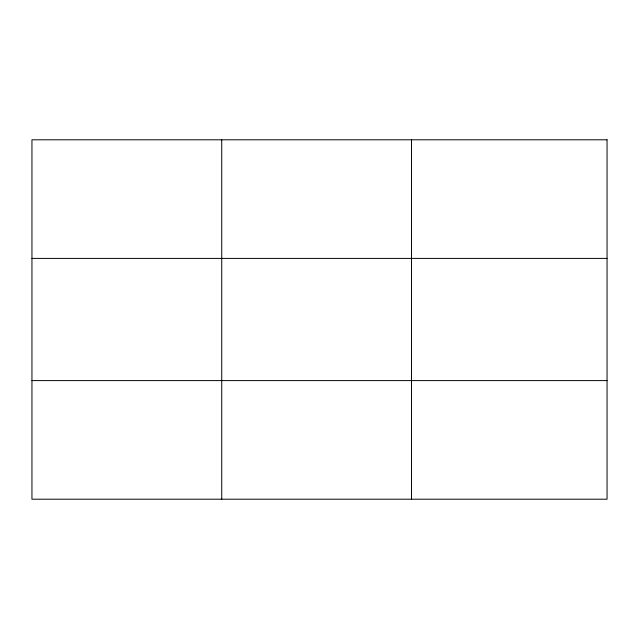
<?xml version="1.0" encoding="UTF-8"?>
<svg xmlns="http://www.w3.org/2000/svg" width="639" height="639" viewBox="0 0 639 639"><rect width="100%" height="100%" fill="white"/><g stroke="black" fill="none" stroke-linecap="round" stroke-linejoin="round"><path stroke-width="0.96" d="M221.733 139.797L221.733 499.203M411.516 139.797L411.516 499.203M31.95 258.404L607.05 258.404M31.95 380.596L607.05 380.596M607.05 139.797L607.05 499.203L31.95 499.203L31.95 139.797L607.05 139.797"/></g></svg>
